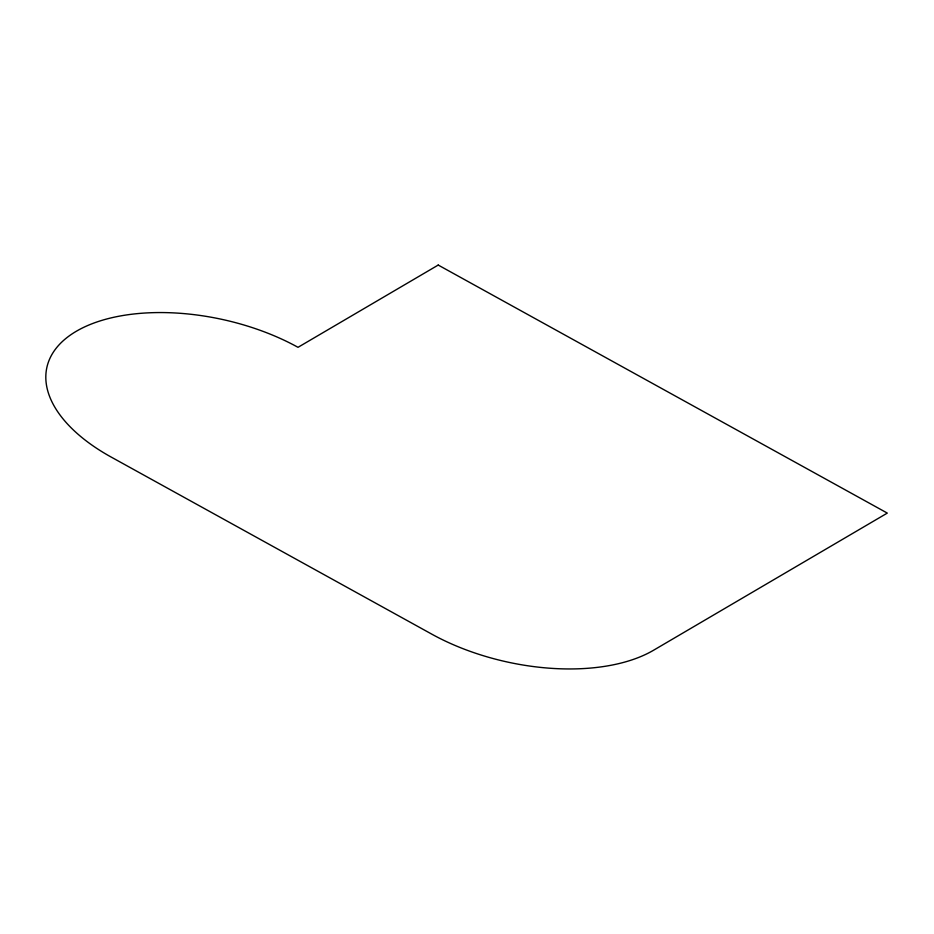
<?xml version="1.0" encoding="UTF-8"?>
<svg xmlns="http://www.w3.org/2000/svg" width="934" height="934" viewBox="0 0 934 934"><rect width="100%" height="100%" fill="white"/><g stroke="black" fill="none" stroke-linecap="round" stroke-linejoin="round"><path stroke-width="1.4" d="M438.221 265.058L298.016 347.32A161.465 84.609 12.4 0 0 76.249 331.301A161.465 84.609 12.4 0 0 111.088 457.018L431.858 634.186A161.465 84.609 12.4 0 0 653.637 650.204L887.3 513.093L438.221 265.058"/></g></svg>
